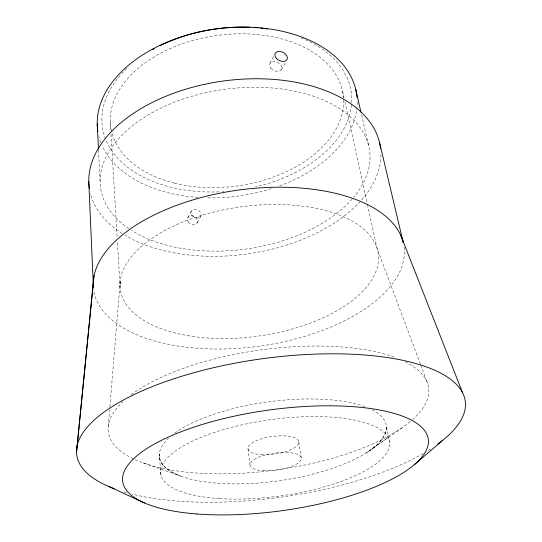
<?xml version="1.0" encoding="UTF-8"?>
<svg xmlns="http://www.w3.org/2000/svg" width="542" height="542" viewBox="0 0 542 542"><rect width="100%" height="100%" fill="white"/><g stroke="black" fill="none" stroke-linecap="round" stroke-linejoin="round"><path stroke-width="0.41" stroke-dasharray="2.71 2.03" d="M108.292 426.215L109.613 410.206M109.89 406.839L120.297 280.465L120.08 287.145L117.384 241.515M187.817 217.735L191.34 211.102M269.963 63.184L273.778 56.016M197.268 222.877L200.886 216.299M281.494 69.667L285.397 62.56M372.754 448.363C379.61 442.855 387.022 435.416 386.331 425.897L389.651 442.204M401.913 427.902L366.582 452.692L388.777 437.13M143.108 462.895L180.466 476.025C170.96 472.4 158.969 465.89 159.314 454.149L160.913 475.11M420.389 364.149L377.076 248.426L367.327 203.988M420.687 364.942L427.509 383.174M361.534 114.721L368.723 146.042M342.585 91.246L344.034 97.831M344.936 101.943L367.144 203.162M298.757 441.594L301.257 457.895M247.972 448.62L250.004 464.989M110.344 122.39L110.846 130.839M111.042 134.22L117.187 238.141M98.522 150.08L100.155 182.823M372.103 409.82A114.538 39.81 -7.9 0 1 278.629 480.815A114.538 39.81 -7.9 0 1 168.508 438.268M174.748 433.133A114.538 39.81 -7.9 0 1 364.631 406.602M405.192 361.799A161.679 60.494 -7.9 0 1 412.74 419.42M410.308 421.534A161.679 60.494 -7.9 0 1 197.451 473.085A161.679 60.494 -7.9 0 1 122.878 401.724M131.293 394.698A161.679 60.494 -7.9 0 1 395.802 357.713M301.088 37.832A125.636 81.388 -7.9 0 1 349.204 116.232A125.636 81.388 -7.9 0 1 255.56 186.915M223.948 191.617A125.636 81.388 -7.9 0 1 222.349 191.712M219.164 191.868A125.636 81.388 -7.9 0 1 112.865 152.255A125.636 81.388 -7.9 0 1 128.393 67.005M357.205 101.964A130.717 84.295 -7.9 0 1 278.974 186.082M271.264 188.697A130.717 84.295 -7.9 0 1 206.15 197.83M198.013 197.437A130.717 84.295 -7.9 0 1 102.269 145.954M100.812 142.465A130.717 84.295 -7.9 0 1 98.976 136.713M128.739 228.602A135.778 80.541 -7.9 0 1 138.176 121.469A135.778 80.541 -7.9 0 1 314.8 96.7A135.778 80.541 -7.9 0 1 353.879 197.037M352.232 198.968A135.778 80.541 -7.9 0 1 131.503 230.411M380.924 154.761A146.977 87.296 -7.9 0 1 286.034 245.241A146.977 87.296 -7.9 0 1 124.917 235.187M122.126 233.46A146.977 87.296 -7.9 0 1 90.318 193.182M404.081 247.017A156.713 78.732 -7.9 0 1 259.225 346.169A156.713 78.732 -7.9 0 1 93.583 289.692M430.666 448.939A196.109 69.837 -7.9 0 1 426.656 451.439M423.18 453.485A196.109 69.837 -7.9 0 1 132.106 494.121M126.652 492.678A196.109 69.837 -7.9 0 1 122.885 491.58M261.278 454.616A25.643 8.868 -7.9 0 0 298.805 441.933A25.643 8.868 -7.9 0 0 260.079 439.284A25.643 8.868 -7.9 0 0 261.278 454.616M263.385 470.7A25.874 8.564 -7.9 0 0 301.298 458.227A25.874 8.564 -7.9 0 0 262.274 455.883A25.874 8.564 -7.9 0 0 263.385 470.7M219.415 498.593A115.581 38.448 -7.9 0 0 389.725 443.119A115.581 38.448 -7.9 0 0 216.251 431.832A115.581 38.448 -7.9 0 0 219.415 498.593M187.586 335.613A130.195 65.216 -7.9 0 0 378.499 256.427A130.195 65.216 -7.9 0 0 181.739 222.491A130.195 65.216 -7.9 0 0 187.586 335.613M174.565 183.149A117.323 75.941 -7.9 0 0 343.445 96.998A117.323 75.941 -7.9 0 0 162.885 52.039A117.323 75.941 -7.9 0 0 174.565 183.149M192.071 215.594A5.434 4.024 26.6 0 0 200.933 216.211A5.434 4.024 26.6 0 0 195.276 209.408A5.434 4.024 26.6 0 0 192.071 215.594M270.919 68.292A6.606 4.505 26.5 0 0 281.583 69.478A6.606 4.505 26.5 0 0 274.713 61.463A6.606 4.505 26.5 0 0 270.919 68.292M188.264 222.098A5.379 4.302 30.7 0 0 197.112 223.148A5.379 4.302 30.7 0 0 192.2 215.77A5.379 4.302 30.7 0 0 188.264 222.098"/><path stroke-width="0.81" d="M94.071 275.736L76.517 452.272L93.217 283.229L88.786 181.611M414.21 464.785L442.462 440.544M109.152 486.648L144.538 502.983M400.931 235.763L462.57 392.754M379.447 142.187L403.316 242.802M355.667 89.166L360.965 112.248M97.221 123.827L98.481 149.111M152.695 49.6A125.636 81.388 -7.9 0 1 154.145 48.794M160.032 45.724A125.636 81.388 -7.9 0 1 250.031 27.296M253.283 27.473A125.636 81.388 -7.9 0 1 258.114 27.838M260.512 28.069A125.636 81.388 -7.9 0 1 267.606 28.956M97.892 131.543A130.717 84.295 -7.9 0 1 217.037 28.807A130.717 84.295 -7.9 0 1 357.015 97.445M89.389 188.575A146.977 87.296 -7.9 0 1 223.135 81.043A146.977 87.296 -7.9 0 1 380.579 148.508M93.326 287.267A156.713 78.732 -7.9 0 1 235.973 190.425A156.713 78.732 -7.9 0 1 403.167 242.213M114.308 488.694A196.109 69.837 -7.9 0 1 136.299 393.519A196.109 69.837 -7.9 0 1 392.489 358.364A196.109 69.837 -7.9 0 1 437.435 444.345M196.482 513.945A154.253 50.752 -7.9 0 0 428.404 442.462A154.253 50.752 -7.9 0 0 201.563 424.684A154.253 50.752 -7.9 0 0 196.482 513.945M276.305 58.292A6.687 4.505 26.9 0 0 287.057 59.532A6.687 4.505 26.9 0 0 280.051 51.449A6.687 4.505 26.9 0 0 276.305 58.292"/></g></svg>
